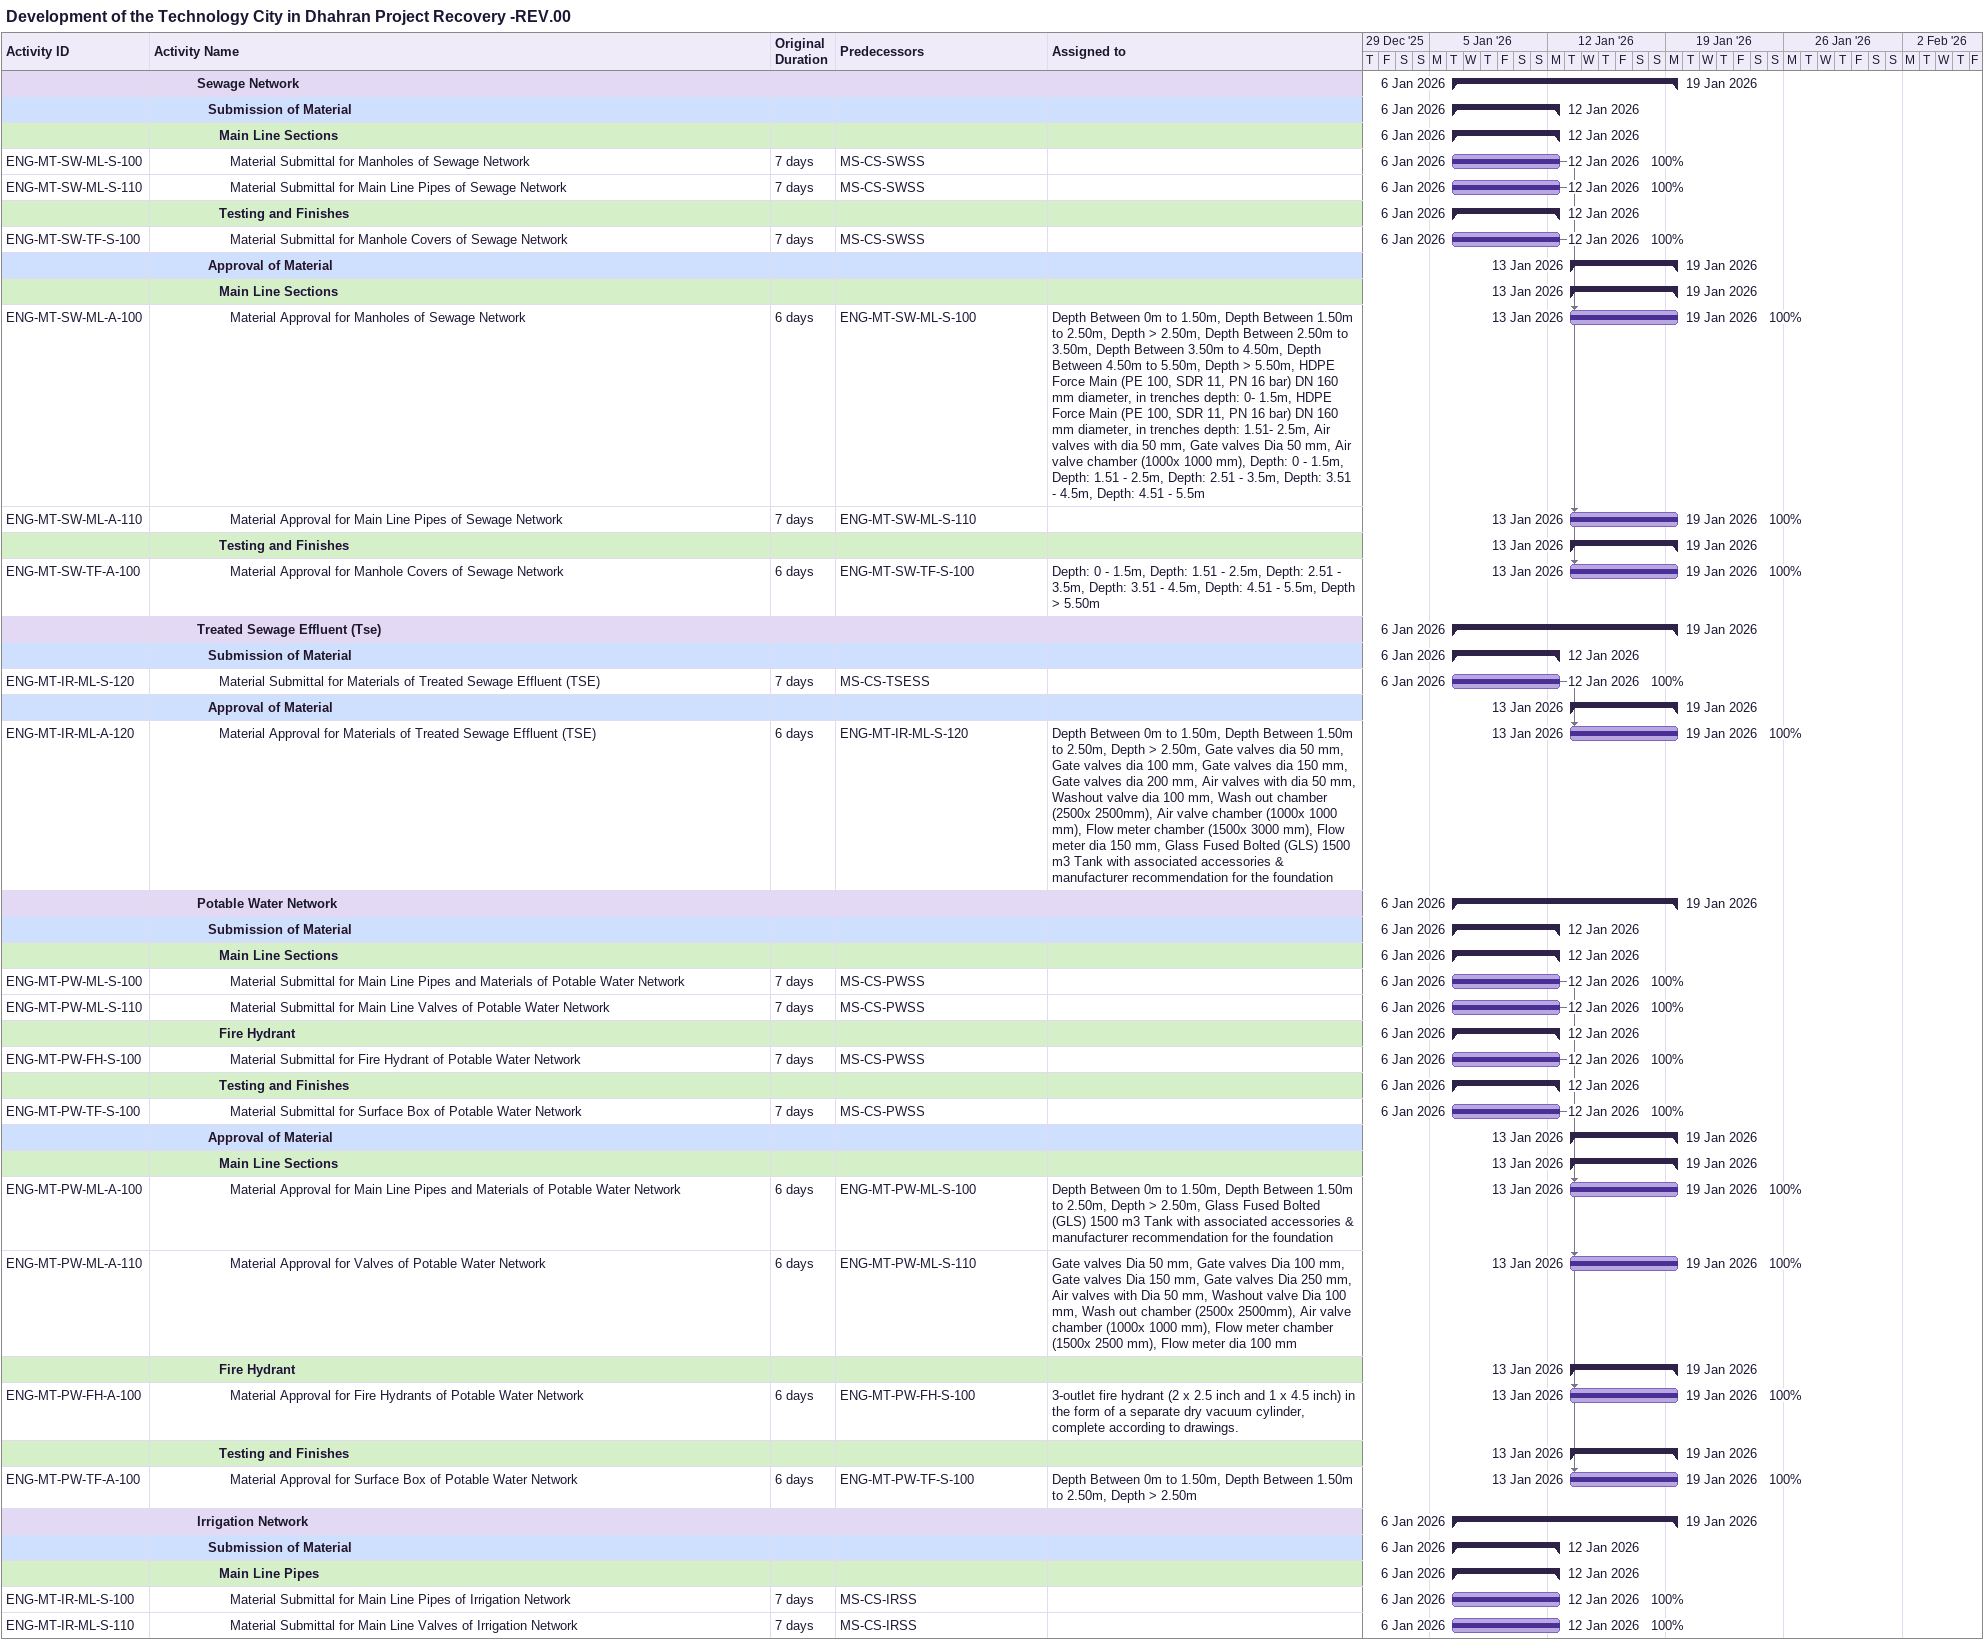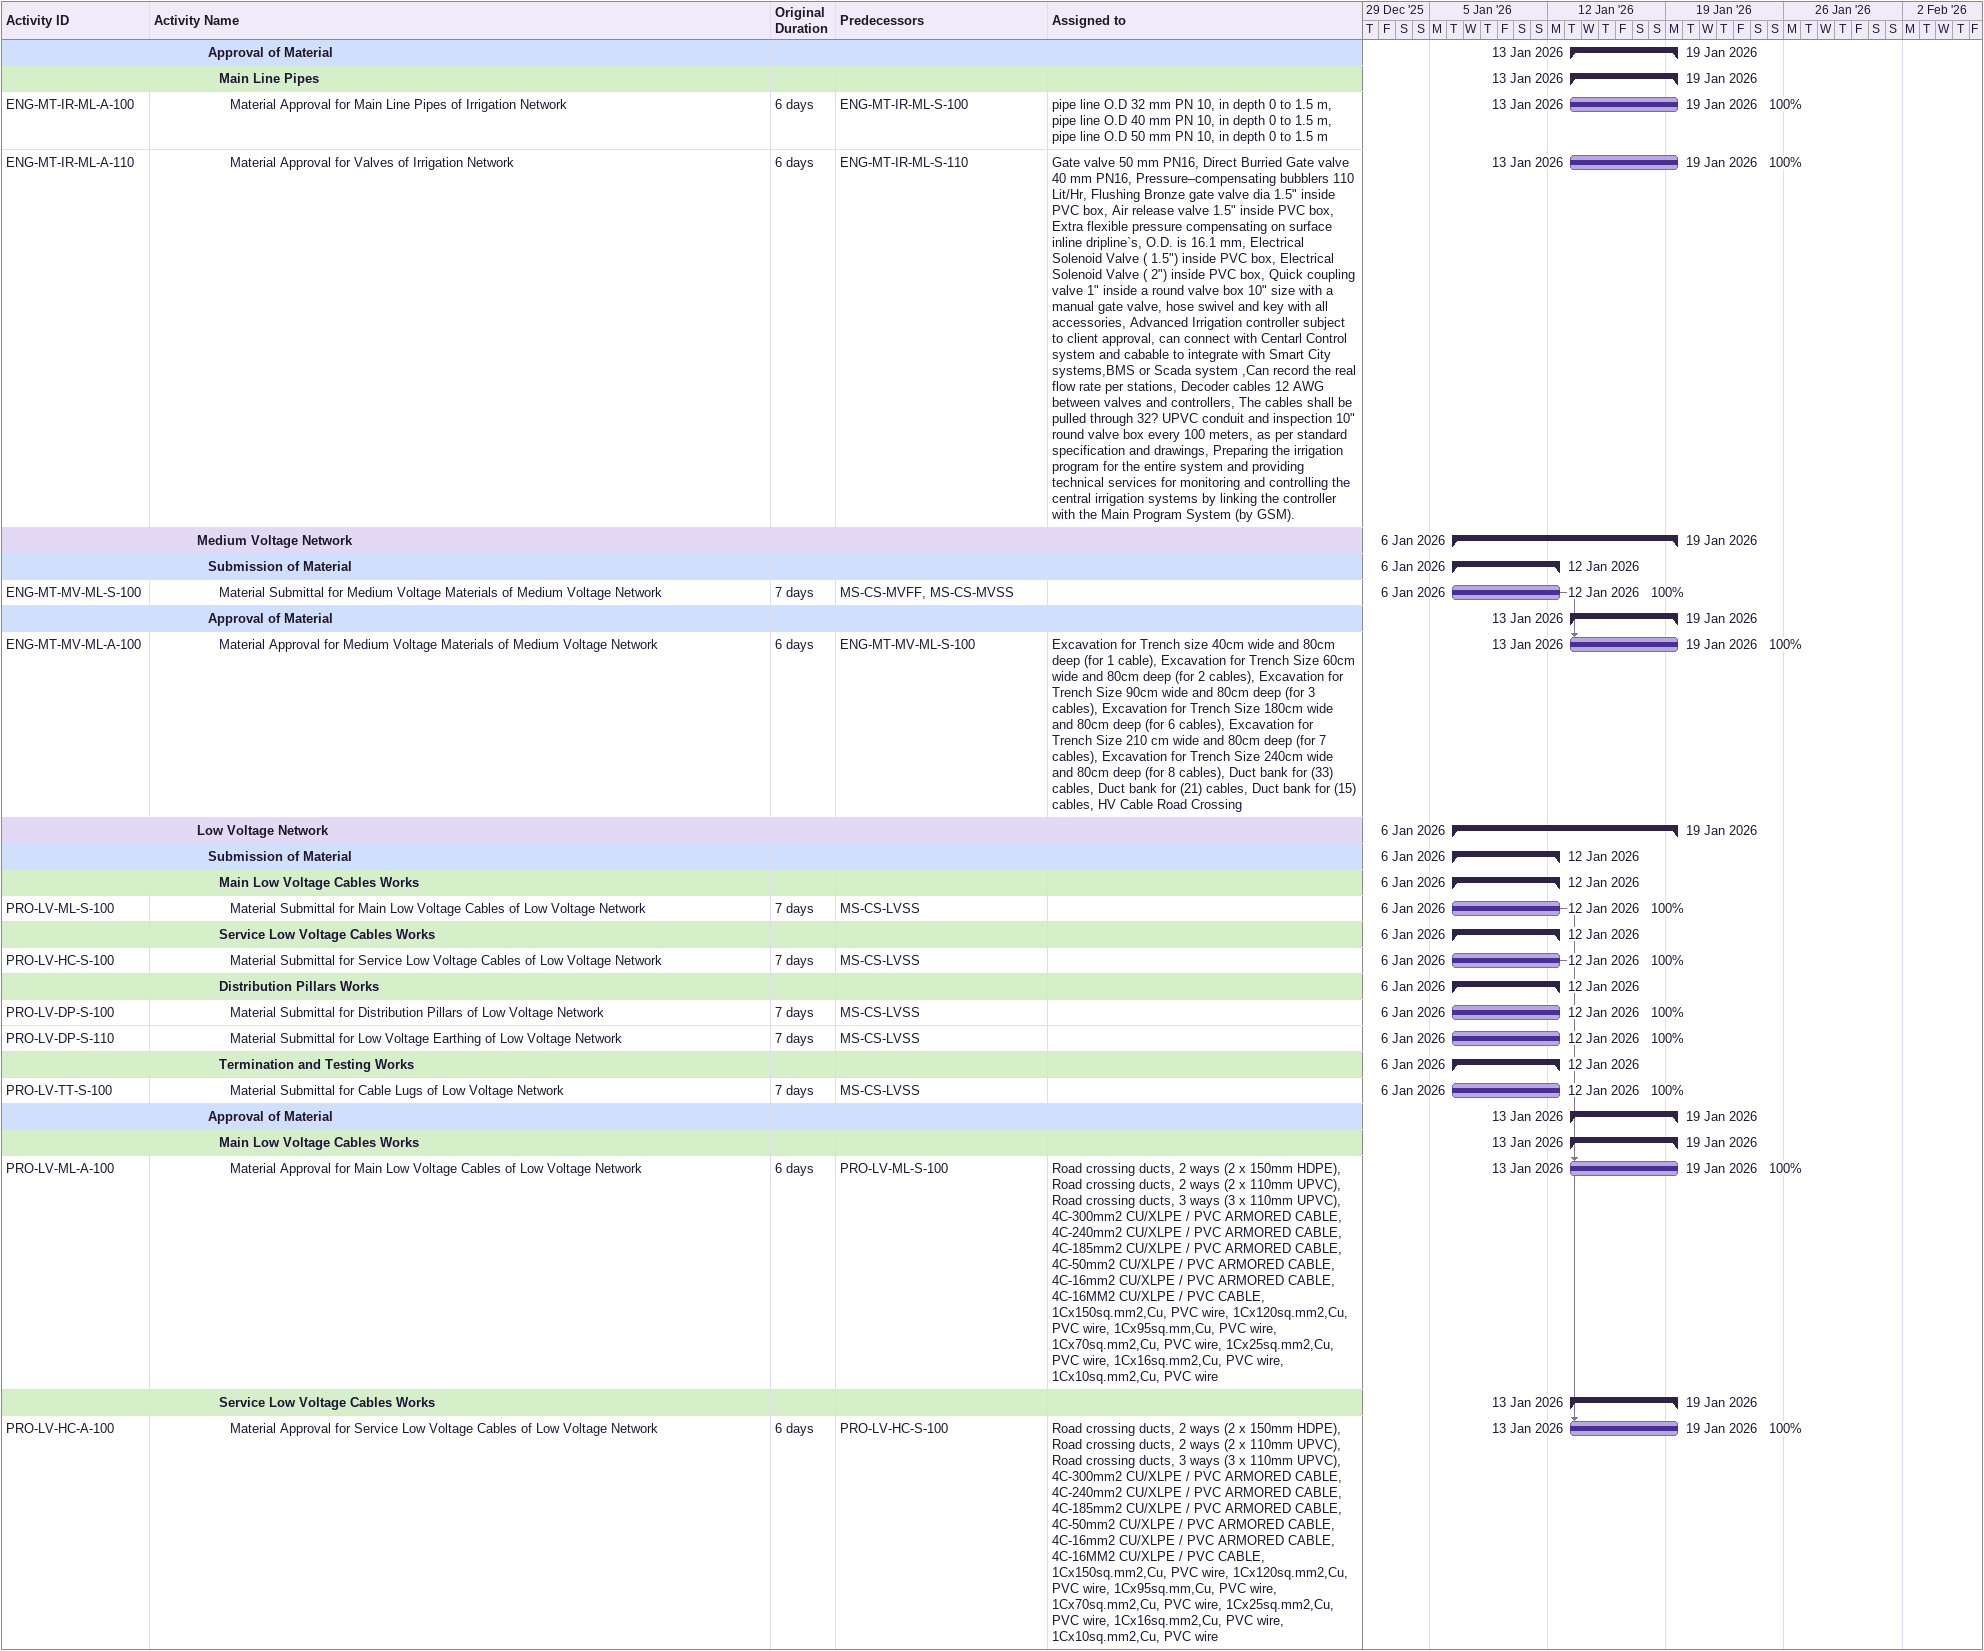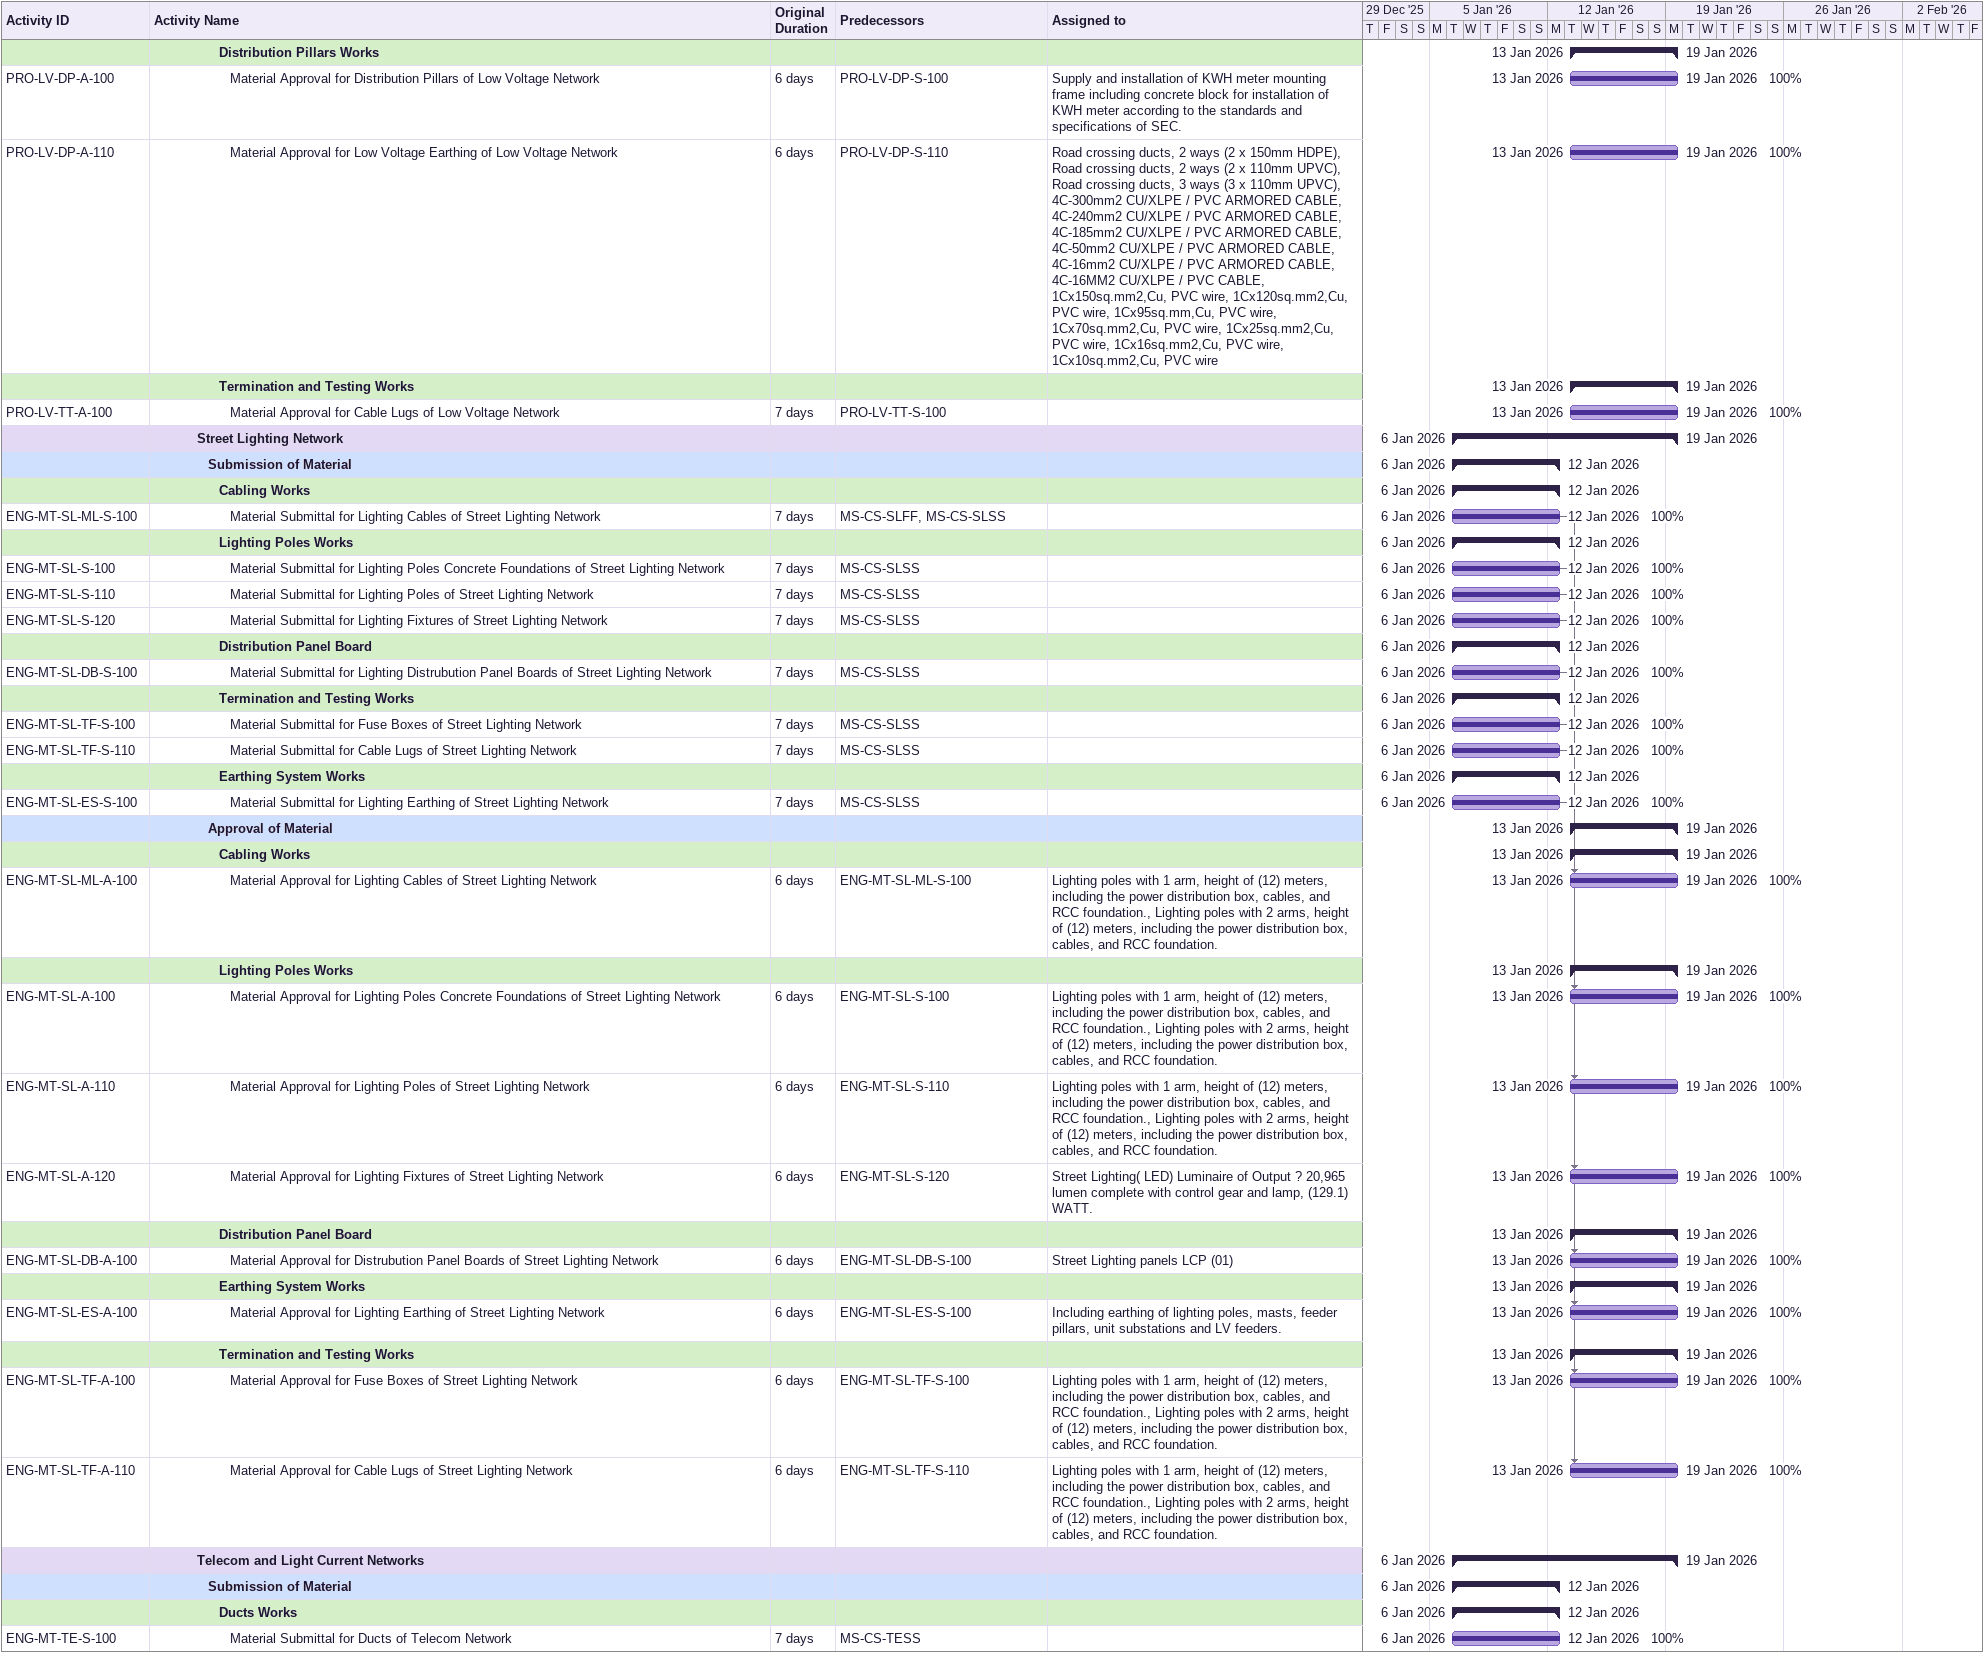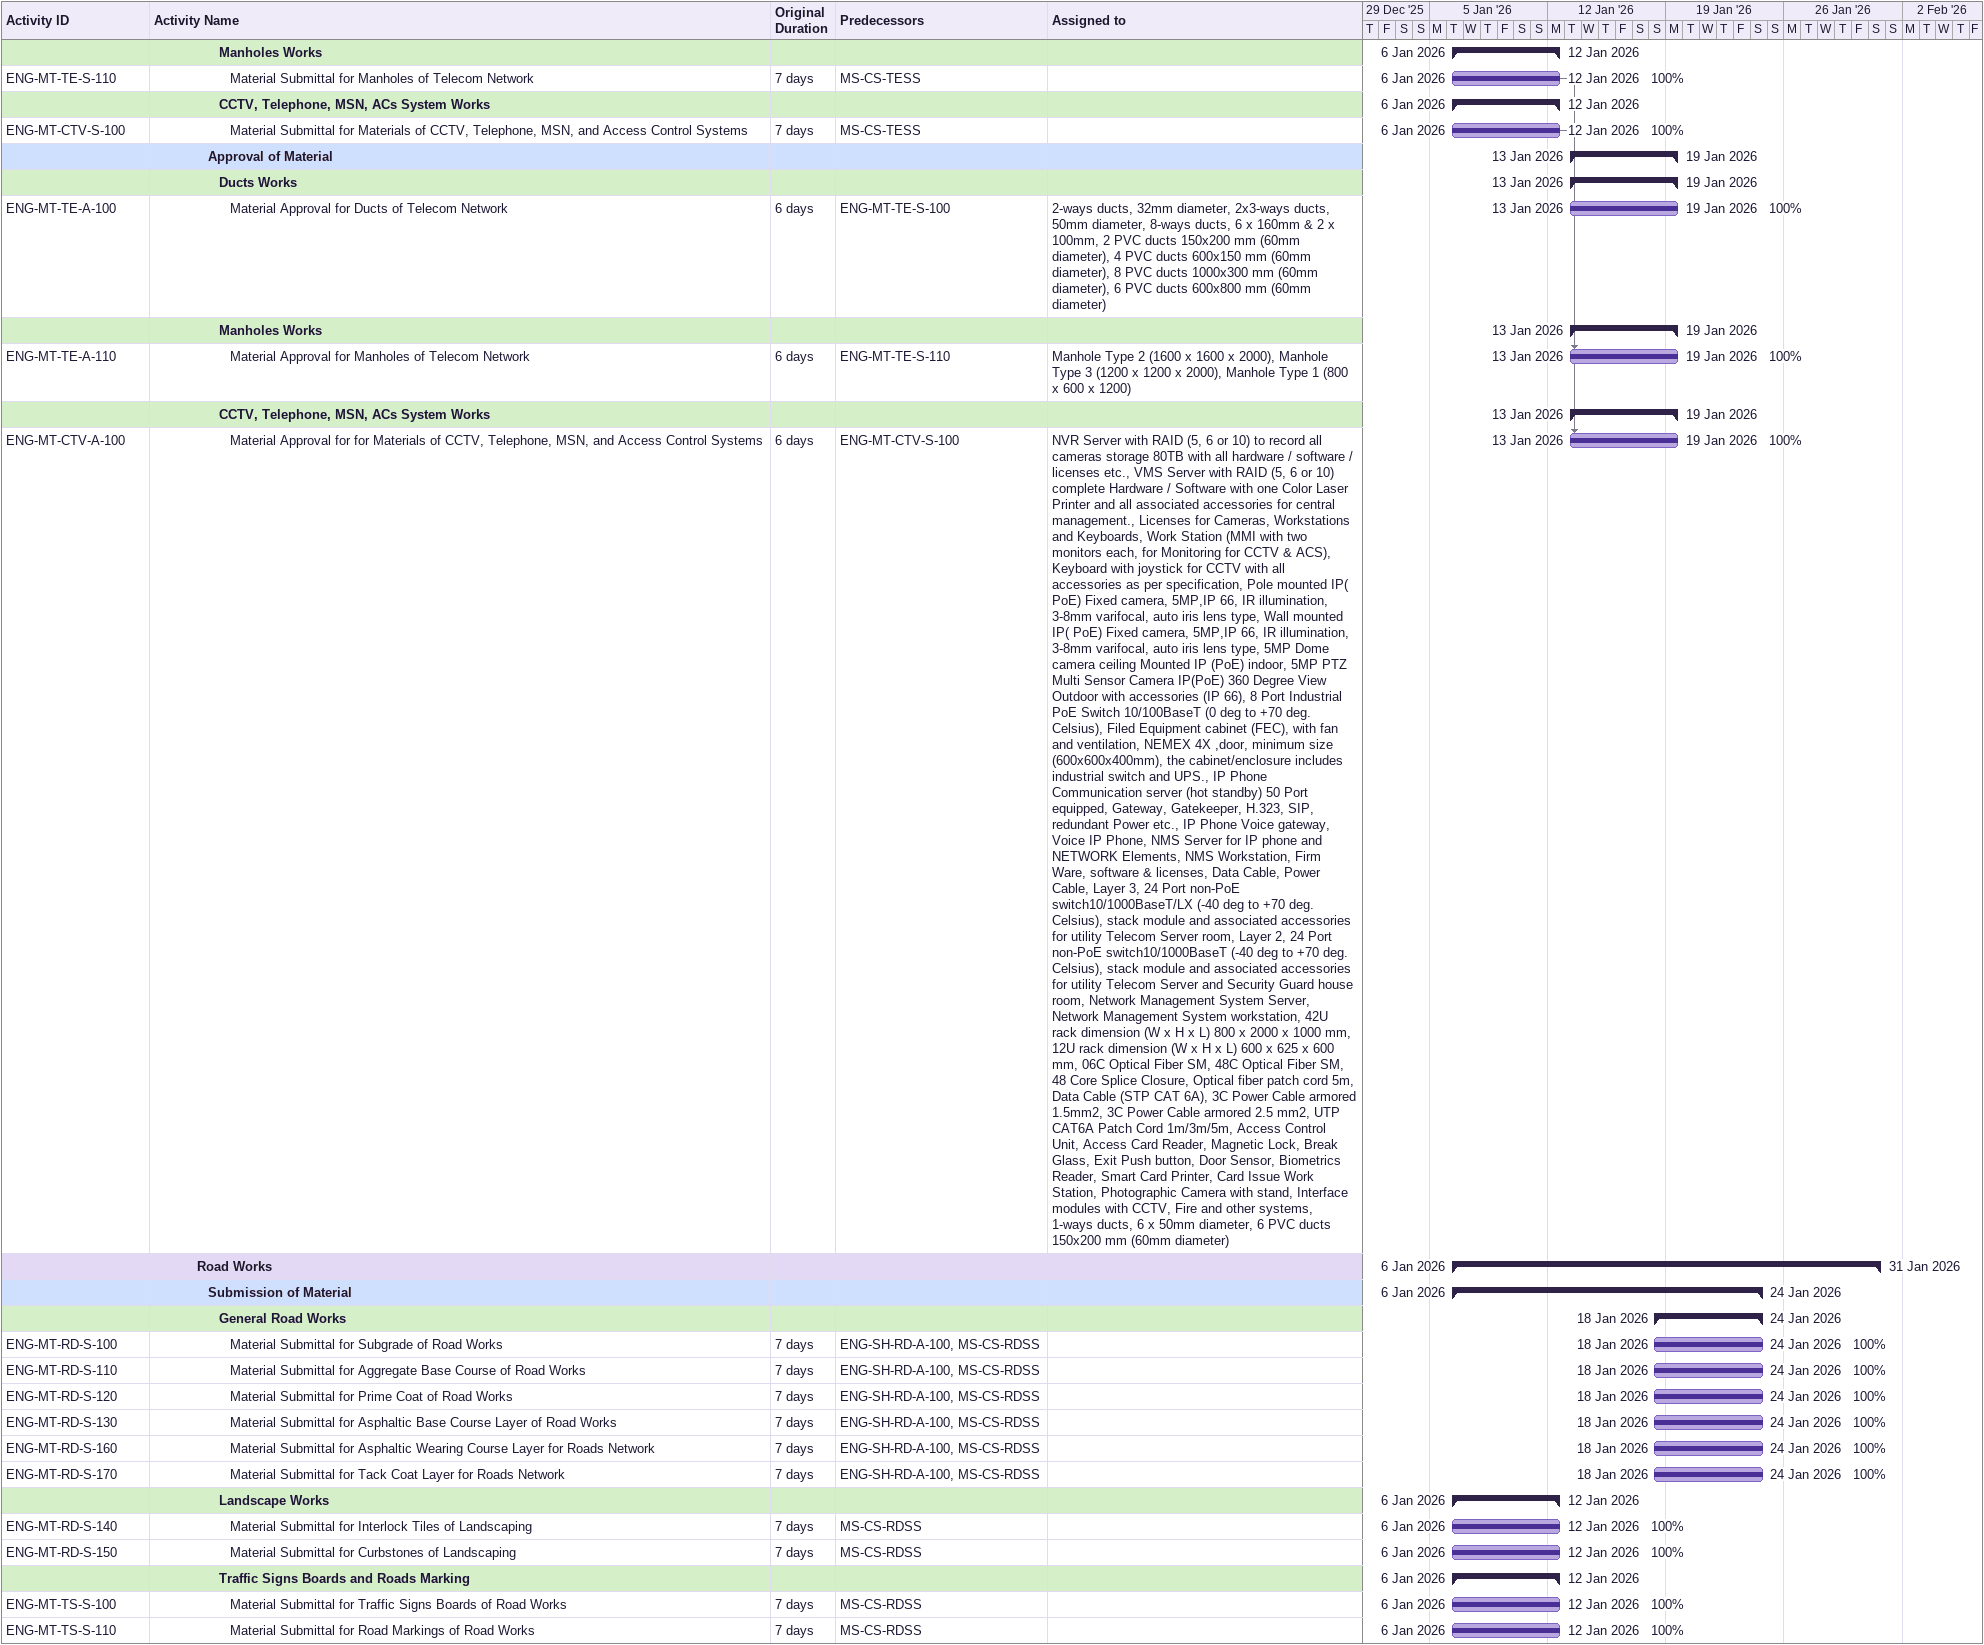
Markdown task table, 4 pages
Development of the Technology City in Dhahran Project Recovery -REV.00

| ID | Level | Task | Original duration | Start | Finish | Predecessors | Resources | % complete |
|---|---|---|---|---|---|---|---|---|
|  | 5 | **Sewage Network** |  | 2026-01-06 | 2026-01-19 |  |  |  |
|  | 6 | **Submission of Material** |  | 2026-01-06 | 2026-01-12 |  |  |  |
|  | 7 | **Main Line Sections** |  | 2026-01-06 | 2026-01-12 |  |  |  |
| ENG-MT-SW-ML-S-100 | 8 | Material Submittal for Manholes of Sewage Network | 7d | 2026-01-06 | 2026-01-12 | MS-CS-SWSS |  | 100 |
| ENG-MT-SW-ML-S-110 | 8 | Material Submittal for Main Line Pipes of Sewage Network | 7d | 2026-01-06 | 2026-01-12 | MS-CS-SWSS |  | 100 |
|  | 7 | **Testing and Finishes** |  | 2026-01-06 | 2026-01-12 |  |  |  |
| ENG-MT-SW-TF-S-100 | 8 | Material Submittal for Manhole Covers of Sewage Network | 7d | 2026-01-06 | 2026-01-12 | MS-CS-SWSS |  | 100 |
|  | 6 | **Approval of Material** |  | 2026-01-13 | 2026-01-19 |  |  |  |
|  | 7 | **Main Line Sections** |  | 2026-01-13 | 2026-01-19 |  |  |  |
| ENG-MT-SW-ML-A-100 | 8 | Material Approval for Manholes of Sewage Network | 6d | 2026-01-13 | 2026-01-19 | ENG-MT-SW-ML-S-100 | Depth Between 0m to 1.50m, Depth Between 1.50m to 2.50m, Depth > 2.50m, Depth Between 2.50m to 3.50m, Depth Between 3.50m to 4.50m, Depth Between 4.50m to 5.50m, Depth > 5.50m, HDPE Force Main (PE 100, SDR 11, PN 16 bar) DN 160 mm diameter, in trenches depth: 0- 1.5m, HDPE Force Main (PE 100, SDR 11, PN 16 bar) DN 160 mm diameter, in trenches depth: 1.51- 2.5m, Air valves with dia 50 mm, Gate valves Dia 50 mm, Air valve chamber (1000x 1000 mm), Depth: 0 - 1.5m, Depth: 1.51 - 2.5m, Depth: 2.51 - 3.5m, Depth: 3.51 - 4.5m, Depth: 4.51 - 5.5m | 100 |
| ENG-MT-SW-ML-A-110 | 8 | Material Approval for Main Line Pipes of Sewage Network | 7d | 2026-01-13 | 2026-01-19 | ENG-MT-SW-ML-S-110 |  | 100 |
|  | 7 | **Testing and Finishes** |  | 2026-01-13 | 2026-01-19 |  |  |  |
| ENG-MT-SW-TF-A-100 | 8 | Material Approval for Manhole Covers of Sewage Network | 6d | 2026-01-13 | 2026-01-19 | ENG-MT-SW-TF-S-100 | Depth: 0 - 1.5m, Depth: 1.51 - 2.5m, Depth: 2.51 - 3.5m, Depth: 3.51 - 4.5m, Depth: 4.51 - 5.5m, Depth > 5.50m | 100 |
|  | 5 | **Treated Sewage Effluent (Tse)** |  | 2026-01-06 | 2026-01-19 |  |  |  |
|  | 6 | **Submission of Material** |  | 2026-01-06 | 2026-01-12 |  |  |  |
| ENG-MT-IR-ML-S-120 | 7 | Material Submittal for Materials of Treated Sewage Effluent (TSE) | 7d | 2026-01-06 | 2026-01-12 | MS-CS-TSESS |  | 100 |
|  | 6 | **Approval of Material** |  | 2026-01-13 | 2026-01-19 |  |  |  |
| ENG-MT-IR-ML-A-120 | 7 | Material Approval for Materials of Treated Sewage Effluent (TSE) | 6d | 2026-01-13 | 2026-01-19 | ENG-MT-IR-ML-S-120 | Depth Between 0m to 1.50m, Depth Between 1.50m to 2.50m, Depth > 2.50m, Gate valves dia 50 mm, Gate valves dia 100 mm, Gate valves dia 150 mm, Gate valves dia 200 mm, Air valves with dia 50 mm, Washout valve dia 100 mm, Wash out chamber (2500x 2500mm), Air valve chamber (1000x 1000 mm), Flow meter chamber (1500x 3000 mm), Flow meter dia 150 mm, Glass Fused Bolted (GLS) 1500 m3 Tank with associated accessories & manufacturer recommendation for the foundation | 100 |
|  | 5 | **Potable Water Network** |  | 2026-01-06 | 2026-01-19 |  |  |  |
|  | 6 | **Submission of Material** |  | 2026-01-06 | 2026-01-12 |  |  |  |
|  | 7 | **Main Line Sections** |  | 2026-01-06 | 2026-01-12 |  |  |  |
| ENG-MT-PW-ML-S-100 | 8 | Material Submittal for Main Line Pipes and Materials of Potable Water Network | 7d | 2026-01-06 | 2026-01-12 | MS-CS-PWSS |  | 100 |
| ENG-MT-PW-ML-S-110 | 8 | Material Submittal for Main Line Valves of Potable Water Network | 7d | 2026-01-06 | 2026-01-12 | MS-CS-PWSS |  | 100 |
|  | 7 | **Fire Hydrant** |  | 2026-01-06 | 2026-01-12 |  |  |  |
| ENG-MT-PW-FH-S-100 | 8 | Material Submittal for Fire Hydrant of Potable Water Network | 7d | 2026-01-06 | 2026-01-12 | MS-CS-PWSS |  | 100 |
|  | 7 | **Testing and Finishes** |  | 2026-01-06 | 2026-01-12 |  |  |  |
| ENG-MT-PW-TF-S-100 | 8 | Material Submittal for Surface Box of Potable Water Network | 7d | 2026-01-06 | 2026-01-12 | MS-CS-PWSS |  | 100 |
|  | 6 | **Approval of Material** |  | 2026-01-13 | 2026-01-19 |  |  |  |
|  | 7 | **Main Line Sections** |  | 2026-01-13 | 2026-01-19 |  |  |  |
| ENG-MT-PW-ML-A-100 | 8 | Material Approval for Main Line Pipes and Materials of Potable Water Network | 6d | 2026-01-13 | 2026-01-19 | ENG-MT-PW-ML-S-100 | Depth Between 0m to 1.50m, Depth Between 1.50m to 2.50m, Depth > 2.50m, Glass Fused Bolted (GLS) 1500 m3 Tank with associated accessories & manufacturer recommendation for the foundation | 100 |
| ENG-MT-PW-ML-A-110 | 8 | Material Approval for Valves of Potable Water Network | 6d | 2026-01-13 | 2026-01-19 | ENG-MT-PW-ML-S-110 | Gate valves Dia 50 mm, Gate valves Dia 100 mm, Gate valves Dia 150 mm, Gate valves Dia 250 mm, Air valves with Dia 50 mm, Washout valve Dia 100 mm, Wash out chamber (2500x 2500mm), Air valve chamber (1000x 1000 mm), Flow meter chamber (1500x 2500 mm), Flow meter dia 100 mm | 100 |
|  | 7 | **Fire Hydrant** |  | 2026-01-13 | 2026-01-19 |  |  |  |
| ENG-MT-PW-FH-A-100 | 8 | Material Approval for Fire Hydrants of Potable Water Network | 6d | 2026-01-13 | 2026-01-19 | ENG-MT-PW-FH-S-100 | 3-outlet fire hydrant (2 x 2.5 inch and 1 x 4.5 inch) in the form of a separate dry vacuum cylinder, complete according to drawings. | 100 |
|  | 7 | **Testing and Finishes** |  | 2026-01-13 | 2026-01-19 |  |  |  |
| ENG-MT-PW-TF-A-100 | 8 | Material Approval for Surface Box of Potable Water Network | 6d | 2026-01-13 | 2026-01-19 | ENG-MT-PW-TF-S-100 | Depth Between 0m to 1.50m, Depth Between 1.50m to 2.50m, Depth > 2.50m | 100 |
|  | 5 | **Irrigation Network** |  | 2026-01-06 | 2026-01-19 |  |  |  |
|  | 6 | **Submission of Material** |  | 2026-01-06 | 2026-01-12 |  |  |  |
|  | 7 | **Main Line Pipes** |  | 2026-01-06 | 2026-01-12 |  |  |  |
| ENG-MT-IR-ML-S-100 | 8 | Material Submittal for Main Line Pipes of Irrigation Network | 7d | 2026-01-06 | 2026-01-12 | MS-CS-IRSS |  | 100 |
| ENG-MT-IR-ML-S-110 | 8 | Material Submittal for Main Line Valves of Irrigation Network | 7d | 2026-01-06 | 2026-01-12 | MS-CS-IRSS |  | 100 |
|  | 6 | **Approval of Material** |  | 2026-01-13 | 2026-01-19 |  |  |  |
|  | 7 | **Main Line Pipes** |  | 2026-01-13 | 2026-01-19 |  |  |  |
| ENG-MT-IR-ML-A-100 | 8 | Material Approval for Main Line Pipes of Irrigation Network | 6d | 2026-01-13 | 2026-01-19 | ENG-MT-IR-ML-S-100 | pipe line O.D 32 mm PN 10, in depth 0 to 1.5 m, pipe line O.D 40 mm PN 10, in depth 0 to 1.5 m, pipe line O.D 50 mm PN 10, in depth 0 to 1.5 m | 100 |
| ENG-MT-IR-ML-A-110 | 8 | Material Approval for Valves of Irrigation Network | 6d | 2026-01-13 | 2026-01-19 | ENG-MT-IR-ML-S-110 | Gate valve 50 mm PN16, Direct Burried Gate valve 40 mm PN16, Pressure–compensating bubblers 110 Lit/Hr, Flushing Bronze gate valve dia 1.5" inside PVC box, Air release valve 1.5" inside PVC box, Extra flexible pressure compensating on surface inline dripline`s, O.D. is 16.1 mm, Electrical Solenoid Valve ( 1.5") inside PVC box, Electrical Solenoid Valve ( 2") inside PVC box, Quick coupling valve 1" inside a round valve box 10" size with a manual gate valve, hose swivel and key with all accessories, Advanced Irrigation controller subject to client approval, can connect with Centarl Control system and cabable to integrate with Smart City systems,BMS or Scada system ,Can record the real flow rate per stations, Decoder cables 12 AWG between valves and controllers, The cables shall be pulled through 32? UPVC conduit and inspection 10" round valve box every 100 meters, as per standard specification and drawings, Preparing the irrigation program for the entire system and providing technical services for monitoring and controlling the central irrigation systems by linking the controller with the Main Program System (by GSM). | 100 |
|  | 5 | **Medium Voltage Network** |  | 2026-01-06 | 2026-01-19 |  |  |  |
|  | 6 | **Submission of Material** |  | 2026-01-06 | 2026-01-12 |  |  |  |
| ENG-MT-MV-ML-S-100 | 7 | Material Submittal for Medium Voltage Materials of Medium Voltage Network | 7d | 2026-01-06 | 2026-01-12 | MS-CS-MVFF, MS-CS-MVSS |  | 100 |
|  | 6 | **Approval of Material** |  | 2026-01-13 | 2026-01-19 |  |  |  |
| ENG-MT-MV-ML-A-100 | 7 | Material Approval for Medium Voltage Materials of Medium Voltage Network | 6d | 2026-01-13 | 2026-01-19 | ENG-MT-MV-ML-S-100 | Excavation for Trench size 40cm wide and 80cm deep (for 1 cable), Excavation for Trench Size 60cm wide and 80cm deep (for 2 cables), Excavation for Trench Size 90cm wide and 80cm deep (for 3 cables), Excavation for Trench Size 180cm wide and 80cm deep (for 6 cables), Excavation for Trench Size 210 cm wide and 80cm deep (for 7 cables), Excavation for Trench Size 240cm wide and 80cm deep (for 8 cables), Duct bank for (33) cables, Duct bank for (21) cables, Duct bank for (15) cables, HV Cable Road Crossing | 100 |
|  | 5 | **Low Voltage Network** |  | 2026-01-06 | 2026-01-19 |  |  |  |
|  | 6 | **Submission of Material** |  | 2026-01-06 | 2026-01-12 |  |  |  |
|  | 7 | **Main Low Voltage Cables Works** |  | 2026-01-06 | 2026-01-12 |  |  |  |
| PRO-LV-ML-S-100 | 8 | Material Submittal for Main Low Voltage Cables of Low Voltage Network | 7d | 2026-01-06 | 2026-01-12 | MS-CS-LVSS |  | 100 |
|  | 7 | **Service Low Voltage Cables Works** |  | 2026-01-06 | 2026-01-12 |  |  |  |
| PRO-LV-HC-S-100 | 8 | Material Submittal for Service Low Voltage Cables of Low Voltage Network | 7d | 2026-01-06 | 2026-01-12 | MS-CS-LVSS |  | 100 |
|  | 7 | **Distribution Pillars Works** |  | 2026-01-06 | 2026-01-12 |  |  |  |
| PRO-LV-DP-S-100 | 8 | Material Submittal for Distribution Pillars of Low Voltage Network | 7d | 2026-01-06 | 2026-01-12 | MS-CS-LVSS |  | 100 |
| PRO-LV-DP-S-110 | 8 | Material Submittal for Low Voltage Earthing of Low Voltage Network | 7d | 2026-01-06 | 2026-01-12 | MS-CS-LVSS |  | 100 |
|  | 7 | **Termination and Testing Works** |  | 2026-01-06 | 2026-01-12 |  |  |  |
| PRO-LV-TT-S-100 | 8 | Material Submittal for Cable Lugs of Low Voltage Network | 7d | 2026-01-06 | 2026-01-12 | MS-CS-LVSS |  | 100 |
|  | 6 | **Approval of Material** |  | 2026-01-13 | 2026-01-19 |  |  |  |
|  | 7 | **Main Low Voltage Cables Works** |  | 2026-01-13 | 2026-01-19 |  |  |  |
| PRO-LV-ML-A-100 | 8 | Material Approval for Main Low Voltage Cables of Low Voltage Network | 6d | 2026-01-13 | 2026-01-19 | PRO-LV-ML-S-100 | Road crossing ducts, 2 ways (2 x 150mm HDPE), Road crossing ducts, 2 ways (2 x 110mm UPVC), Road crossing ducts, 3 ways (3 x 110mm UPVC), 4C-300mm2 CU/XLPE / PVC ARMORED CABLE, 4C-240mm2 CU/XLPE / PVC ARMORED CABLE, 4C-185mm2 CU/XLPE / PVC ARMORED CABLE, 4C-50mm2 CU/XLPE / PVC ARMORED CABLE, 4C-16mm2 CU/XLPE / PVC ARMORED CABLE, 4C-16MM2 CU/XLPE / PVC CABLE, 1Cx150sq.mm2,Cu, PVC wire, 1Cx120sq.mm2,Cu, PVC wire, 1Cx95sq.mm,Cu, PVC wire, 1Cx70sq.mm2,Cu, PVC wire, 1Cx25sq.mm2,Cu, PVC wire, 1Cx16sq.mm2,Cu, PVC wire, 1Cx10sq.mm2,Cu, PVC wire | 100 |
|  | 7 | **Service Low Voltage Cables Works** |  | 2026-01-13 | 2026-01-19 |  |  |  |
| PRO-LV-HC-A-100 | 8 | Material Approval for Service Low Voltage Cables of Low Voltage Network | 6d | 2026-01-13 | 2026-01-19 | PRO-LV-HC-S-100 | Road crossing ducts, 2 ways (2 x 150mm HDPE), Road crossing ducts, 2 ways (2 x 110mm UPVC), Road crossing ducts, 3 ways (3 x 110mm UPVC), 4C-300mm2 CU/XLPE / PVC ARMORED CABLE, 4C-240mm2 CU/XLPE / PVC ARMORED CABLE, 4C-185mm2 CU/XLPE / PVC ARMORED CABLE, 4C-50mm2 CU/XLPE / PVC ARMORED CABLE, 4C-16mm2 CU/XLPE / PVC ARMORED CABLE, 4C-16MM2 CU/XLPE / PVC CABLE, 1Cx150sq.mm2,Cu, PVC wire, 1Cx120sq.mm2,Cu, PVC wire, 1Cx95sq.mm,Cu, PVC wire, 1Cx70sq.mm2,Cu, PVC wire, 1Cx25sq.mm2,Cu, PVC wire, 1Cx16sq.mm2,Cu, PVC wire, 1Cx10sq.mm2,Cu, PVC wire | 100 |
|  | 7 | **Distribution Pillars Works** |  | 2026-01-13 | 2026-01-19 |  |  |  |
| PRO-LV-DP-A-100 | 8 | Material Approval for Distribution Pillars of Low Voltage Network | 6d | 2026-01-13 | 2026-01-19 | PRO-LV-DP-S-100 | Supply and installation of KWH meter mounting frame including concrete block for installation of KWH meter according to the standards and specifications of SEC. | 100 |
| PRO-LV-DP-A-110 | 8 | Material Approval for Low Voltage Earthing of Low Voltage Network | 6d | 2026-01-13 | 2026-01-19 | PRO-LV-DP-S-110 | Road crossing ducts, 2 ways (2 x 150mm HDPE), Road crossing ducts, 2 ways (2 x 110mm UPVC), Road crossing ducts, 3 ways (3 x 110mm UPVC), 4C-300mm2 CU/XLPE / PVC ARMORED CABLE, 4C-240mm2 CU/XLPE / PVC ARMORED CABLE, 4C-185mm2 CU/XLPE / PVC ARMORED CABLE, 4C-50mm2 CU/XLPE / PVC ARMORED CABLE, 4C-16mm2 CU/XLPE / PVC ARMORED CABLE, 4C-16MM2 CU/XLPE / PVC CABLE, 1Cx150sq.mm2,Cu, PVC wire, 1Cx120sq.mm2,Cu, PVC wire, 1Cx95sq.mm,Cu, PVC wire, 1Cx70sq.mm2,Cu, PVC wire, 1Cx25sq.mm2,Cu, PVC wire, 1Cx16sq.mm2,Cu, PVC wire, 1Cx10sq.mm2,Cu, PVC wire | 100 |
|  | 7 | **Termination and Testing Works** |  | 2026-01-13 | 2026-01-19 |  |  |  |
| PRO-LV-TT-A-100 | 8 | Material Approval for Cable Lugs of Low Voltage Network | 7d | 2026-01-13 | 2026-01-19 | PRO-LV-TT-S-100 |  | 100 |
|  | 5 | **Street Lighting Network** |  | 2026-01-06 | 2026-01-19 |  |  |  |
|  | 6 | **Submission of Material** |  | 2026-01-06 | 2026-01-12 |  |  |  |
|  | 7 | **Cabling Works** |  | 2026-01-06 | 2026-01-12 |  |  |  |
| ENG-MT-SL-ML-S-100 | 8 | Material Submittal for Lighting Cables of Street Lighting Network | 7d | 2026-01-06 | 2026-01-12 | MS-CS-SLFF, MS-CS-SLSS |  | 100 |
|  | 7 | **Lighting Poles Works** |  | 2026-01-06 | 2026-01-12 |  |  |  |
| ENG-MT-SL-S-100 | 8 | Material Submittal for Lighting Poles Concrete Foundations of Street Lighting Network | 7d | 2026-01-06 | 2026-01-12 | MS-CS-SLSS |  | 100 |
| ENG-MT-SL-S-110 | 8 | Material Submittal for Lighting Poles of Street Lighting Network | 7d | 2026-01-06 | 2026-01-12 | MS-CS-SLSS |  | 100 |
| ENG-MT-SL-S-120 | 8 | Material Submittal for Lighting Fixtures of Street Lighting Network | 7d | 2026-01-06 | 2026-01-12 | MS-CS-SLSS |  | 100 |
|  | 7 | **Distribution Panel Board** |  | 2026-01-06 | 2026-01-12 |  |  |  |
| ENG-MT-SL-DB-S-100 | 8 | Material Submittal for Lighting Distrubution Panel Boards of Street Lighting Network | 7d | 2026-01-06 | 2026-01-12 | MS-CS-SLSS |  | 100 |
|  | 7 | **Termination and Testing Works** |  | 2026-01-06 | 2026-01-12 |  |  |  |
| ENG-MT-SL-TF-S-100 | 8 | Material Submittal for Fuse Boxes of Street Lighting Network | 7d | 2026-01-06 | 2026-01-12 | MS-CS-SLSS |  | 100 |
| ENG-MT-SL-TF-S-110 | 8 | Material Submittal for Cable Lugs of Street Lighting Network | 7d | 2026-01-06 | 2026-01-12 | MS-CS-SLSS |  | 100 |
|  | 7 | **Earthing System Works** |  | 2026-01-06 | 2026-01-12 |  |  |  |
| ENG-MT-SL-ES-S-100 | 8 | Material Submittal for Lighting Earthing of Street Lighting Network | 7d | 2026-01-06 | 2026-01-12 | MS-CS-SLSS |  | 100 |
|  | 6 | **Approval of Material** |  | 2026-01-13 | 2026-01-19 |  |  |  |
|  | 7 | **Cabling Works** |  | 2026-01-13 | 2026-01-19 |  |  |  |
| ENG-MT-SL-ML-A-100 | 8 | Material Approval for Lighting Cables of Street Lighting Network | 6d | 2026-01-13 | 2026-01-19 | ENG-MT-SL-ML-S-100 | Lighting poles with 1 arm, height of (12) meters, including the power distribution box, cables, and RCC foundation., Lighting poles with 2 arms, height of (12) meters, including the power distribution box, cables, and RCC foundation. | 100 |
|  | 7 | **Lighting Poles Works** |  | 2026-01-13 | 2026-01-19 |  |  |  |
| ENG-MT-SL-A-100 | 8 | Material Approval for Lighting Poles Concrete Foundations of Street Lighting Network | 6d | 2026-01-13 | 2026-01-19 | ENG-MT-SL-S-100 | Lighting poles with 1 arm, height of (12) meters, including the power distribution box, cables, and RCC foundation., Lighting poles with 2 arms, height of (12) meters, including the power distribution box, cables, and RCC foundation. | 100 |
| ENG-MT-SL-A-110 | 8 | Material Approval for Lighting Poles of Street Lighting Network | 6d | 2026-01-13 | 2026-01-19 | ENG-MT-SL-S-110 | Lighting poles with 1 arm, height of (12) meters, including the power distribution box, cables, and RCC foundation., Lighting poles with 2 arms, height of (12) meters, including the power distribution box, cables, and RCC foundation. | 100 |
| ENG-MT-SL-A-120 | 8 | Material Approval for Lighting Fixtures of Street Lighting Network | 6d | 2026-01-13 | 2026-01-19 | ENG-MT-SL-S-120 | Street Lighting( LED) Luminaire of Output ? 20,965 lumen complete with control gear and lamp, (129.1) WATT. | 100 |
|  | 7 | **Distribution Panel Board** |  | 2026-01-13 | 2026-01-19 |  |  |  |
| ENG-MT-SL-DB-A-100 | 8 | Material Approval for Distrubution Panel Boards of Street Lighting Network | 6d | 2026-01-13 | 2026-01-19 | ENG-MT-SL-DB-S-100 | Street Lighting panels LCP (01) | 100 |
|  | 7 | **Earthing System Works** |  | 2026-01-13 | 2026-01-19 |  |  |  |
| ENG-MT-SL-ES-A-100 | 8 | Material Approval for Lighting Earthing of Street Lighting Network | 6d | 2026-01-13 | 2026-01-19 | ENG-MT-SL-ES-S-100 | Including earthing of lighting poles, masts, feeder pillars, unit substations and LV feeders. | 100 |
|  | 7 | **Termination and Testing Works** |  | 2026-01-13 | 2026-01-19 |  |  |  |
| ENG-MT-SL-TF-A-100 | 8 | Material Approval for Fuse Boxes of Street Lighting Network | 6d | 2026-01-13 | 2026-01-19 | ENG-MT-SL-TF-S-100 | Lighting poles with 1 arm, height of (12) meters, including the power distribution box, cables, and RCC foundation., Lighting poles with 2 arms, height of (12) meters, including the power distribution box, cables, and RCC foundation. | 100 |
| ENG-MT-SL-TF-A-110 | 8 | Material Approval for Cable Lugs of Street Lighting Network | 6d | 2026-01-13 | 2026-01-19 | ENG-MT-SL-TF-S-110 | Lighting poles with 1 arm, height of (12) meters, including the power distribution box, cables, and RCC foundation., Lighting poles with 2 arms, height of (12) meters, including the power distribution box, cables, and RCC foundation. | 100 |
|  | 5 | **Telecom and Light Current Networks** |  | 2026-01-06 | 2026-01-19 |  |  |  |
|  | 6 | **Submission of Material** |  | 2026-01-06 | 2026-01-12 |  |  |  |
|  | 7 | **Ducts Works** |  | 2026-01-06 | 2026-01-12 |  |  |  |
| ENG-MT-TE-S-100 | 8 | Material Submittal for Ducts of Telecom Network | 7d | 2026-01-06 | 2026-01-12 | MS-CS-TESS |  | 100 |
|  | 7 | **Manholes Works** |  | 2026-01-06 | 2026-01-12 |  |  |  |
| ENG-MT-TE-S-110 | 8 | Material Submittal for Manholes of Telecom Network | 7d | 2026-01-06 | 2026-01-12 | MS-CS-TESS |  | 100 |
|  | 7 | **CCTV, Telephone, MSN, ACs System Works** |  | 2026-01-06 | 2026-01-12 |  |  |  |
| ENG-MT-CTV-S-100 | 8 | Material Submittal for Materials of CCTV, Telephone, MSN, and Access Control Systems | 7d | 2026-01-06 | 2026-01-12 | MS-CS-TESS |  | 100 |
|  | 6 | **Approval of Material** |  | 2026-01-13 | 2026-01-19 |  |  |  |
|  | 7 | **Ducts Works** |  | 2026-01-13 | 2026-01-19 |  |  |  |
| ENG-MT-TE-A-100 | 8 | Material Approval for Ducts of Telecom Network | 6d | 2026-01-13 | 2026-01-19 | ENG-MT-TE-S-100 | 2-ways ducts, 32mm diameter, 2x3-ways ducts, 50mm diameter, 8-ways ducts, 6 x 160mm & 2 x 100mm, 2 PVC ducts 150x200 mm (60mm diameter), 4 PVC ducts 600x150 mm (60mm diameter), 8 PVC ducts 1000x300 mm (60mm diameter), 6 PVC ducts 600x800 mm (60mm diameter) | 100 |
|  | 7 | **Manholes Works** |  | 2026-01-13 | 2026-01-19 |  |  |  |
| ENG-MT-TE-A-110 | 8 | Material Approval for Manholes of Telecom Network | 6d | 2026-01-13 | 2026-01-19 | ENG-MT-TE-S-110 | Manhole Type 2 (1600 x 1600 x 2000), Manhole Type 3 (1200 x 1200 x 2000), Manhole Type 1 (800 x 600 x 1200) | 100 |
|  | 7 | **CCTV, Telephone, MSN, ACs System Works** |  | 2026-01-13 | 2026-01-19 |  |  |  |
| ENG-MT-CTV-A-100 | 8 | Material Approval for for Materials of CCTV, Telephone, MSN, and Access Control Systems | 6d | 2026-01-13 | 2026-01-19 | ENG-MT-CTV-S-100 | NVR Server with RAID (5, 6 or 10) to record all cameras storage 80TB with all hardware / software / licenses etc., VMS Server with RAID (5, 6 or 10) complete Hardware / Software with one Color Laser Printer and all associated accessories for central management., Licenses for Cameras, Workstations and Keyboards, Work Station (MMI with two monitors each, for Monitoring for CCTV & ACS), Keyboard with joystick for CCTV with all accessories as per specification, Pole mounted IP( PoE) Fixed camera, 5MP,IP 66, IR illumination, 3-8mm varifocal, auto iris lens type, Wall mounted IP( PoE) Fixed camera, 5MP,IP 66, IR illumination, 3-8mm varifocal, auto iris lens type, 5MP Dome camera ceiling Mounted IP (PoE) indoor, 5MP PTZ Multi Sensor Camera IP(PoE) 360 Degree View Outdoor with accessories (IP 66), 8 Port Industrial PoE Switch 10/100BaseT (0 deg to +70 deg. Celsius), Filed Equipment cabinet (FEC), with fan and ventilation, NEMEX 4X ,door, minimum size (600x600x400mm), the cabinet/enclosure includes industrial switch and UPS., IP Phone Communication server (hot standby) 50 Port equipped, Gateway, Gatekeeper, H.323, SIP, redundant Power etc., IP Phone Voice gateway, Voice IP Phone, NMS Server for IP phone and NETWORK Elements, NMS Workstation, Firm Ware, software & licenses, Data Cable, Power Cable, Layer 3, 24 Port non-PoE switch10/1000BaseT/LX (-40 deg to +70 deg. Celsius), stack module and associated accessories for utility Telecom Server room, Layer 2, 24 Port non-PoE switch10/1000BaseT (-40 deg to +70 deg. Celsius), stack module and associated accessories for utility Telecom Server and Security Guard house room, Network Management System Server, Network Management System workstation, 42U rack dimension (W x H x L) 800 x 2000 x 1000 mm, 12U rack dimension (W x H x L) 600 x 625 x 600 mm, 06C Optical Fiber SM, 48C Optical Fiber SM, 48 Core Splice Closure, Optical fiber patch cord 5m, Data Cable (STP CAT 6A), 3C Power Cable armored 1.5mm2, 3C Power Cable armored 2.5 mm2, UTP CAT6A Patch Cord 1m/3m/5m, Access Control Unit, Access Card Reader, Magnetic Lock, Break Glass, Exit Push button, Door Sensor, Biometrics Reader, Smart Card Printer, Card Issue Work Station, Photographic Camera with stand, Interface modules with CCTV, Fire and other systems, 1-ways ducts, 6 x 50mm diameter, 6 PVC ducts 150x200 mm (60mm diameter) | 100 |
|  | 5 | **Road Works** |  | 2026-01-06 | 2026-01-31 |  |  |  |
|  | 6 | **Submission of Material** |  | 2026-01-06 | 2026-01-24 |  |  |  |
|  | 7 | **General Road Works** |  | 2026-01-18 | 2026-01-24 |  |  |  |
| ENG-MT-RD-S-100 | 8 | Material Submittal for Subgrade of Road Works | 7d | 2026-01-18 | 2026-01-24 | ENG-SH-RD-A-100, MS-CS-RDSS |  | 100 |
| ENG-MT-RD-S-110 | 8 | Material Submittal for Aggregate Base Course of Road Works | 7d | 2026-01-18 | 2026-01-24 | ENG-SH-RD-A-100, MS-CS-RDSS |  | 100 |
| ENG-MT-RD-S-120 | 8 | Material Submittal for Prime Coat of Road Works | 7d | 2026-01-18 | 2026-01-24 | ENG-SH-RD-A-100, MS-CS-RDSS |  | 100 |
| ENG-MT-RD-S-130 | 8 | Material Submittal for Asphaltic Base Course Layer of Road Works | 7d | 2026-01-18 | 2026-01-24 | ENG-SH-RD-A-100, MS-CS-RDSS |  | 100 |
| ENG-MT-RD-S-160 | 8 | Material Submittal for Asphaltic Wearing Course Layer for Roads Network | 7d | 2026-01-18 | 2026-01-24 | ENG-SH-RD-A-100, MS-CS-RDSS |  | 100 |
| ENG-MT-RD-S-170 | 8 | Material Submittal for Tack Coat Layer for Roads Network | 7d | 2026-01-18 | 2026-01-24 | ENG-SH-RD-A-100, MS-CS-RDSS |  | 100 |
|  | 7 | **Landscape Works** |  | 2026-01-06 | 2026-01-12 |  |  |  |
| ENG-MT-RD-S-140 | 8 | Material Submittal for Interlock Tiles of Landscaping | 7d | 2026-01-06 | 2026-01-12 | MS-CS-RDSS |  | 100 |
| ENG-MT-RD-S-150 | 8 | Material Submittal for Curbstones of Landscaping | 7d | 2026-01-06 | 2026-01-12 | MS-CS-RDSS |  | 100 |
|  | 7 | **Traffic Signs Boards and Roads Marking** |  | 2026-01-06 | 2026-01-12 |  |  |  |
| ENG-MT-TS-S-100 | 8 | Material Submittal for Traffic Signs Boards of Road Works | 7d | 2026-01-06 | 2026-01-12 | MS-CS-RDSS |  | 100 |
| ENG-MT-TS-S-110 | 8 | Material Submittal for Road Markings of Road Works | 7d | 2026-01-06 | 2026-01-12 | MS-CS-RDSS |  | 100 |
